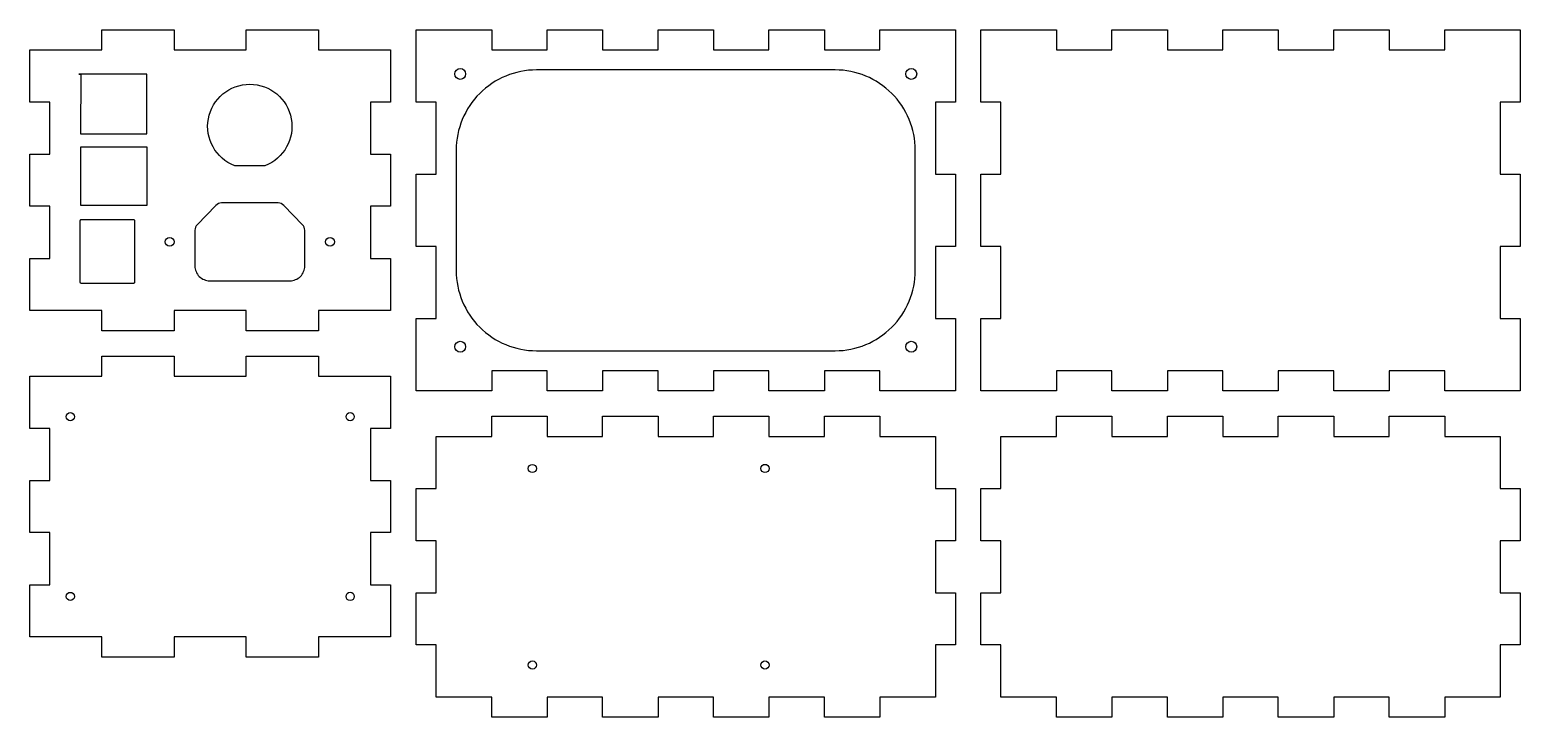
# Model space of a CAD drawing. Header units: millimetres. Extents: x 20 to 392, y -178 to -6.
import ezdxf

# ---------------------------------------------------------------- set-up
doc = ezdxf.new("R2010")
doc.units = ezdxf.units.MM
doc.layers.get('0').update_dxf_attribs({"linetype": 'CONTINUOUS'})

msp = doc.modelspace()

# ---------------------------------------------------------------- linework, layer by layer
for points in [[(104.94, -63.35), (109.94, -63.35), (109.94, -76.35), (91.94, -76.35), (91.94, -81.35), (73.94, -81.35), (73.94, -76.35), (55.94, -76.35), (55.94, -81.35), (37.94, -81.35), (37.94, -76.35), (19.94, -76.35), (19.94, -63.35), (24.94, -63.35), (24.94, -50.35), (19.94, -50.35), (19.94, -37.35), (24.94, -37.35), (24.94, -24.35), (19.94, -24.35), (19.94, -11.35), (37.94, -11.35), (37.94, -6.35), (55.94, -6.35), (55.94, -11.35), (73.94, -11.35), (73.94, -6.35), (91.94, -6.35), (91.94, -11.35), (109.94, -11.35), (109.94, -24.35), (104.94, -24.35), (104.94, -37.35), (109.94, -37.35), (109.94, -50.35), (104.94, -50.35)], [(231.96, -96.35), (231.96, -91.35), (218.13, -91.35), (218.13, -96.35), (204.29, -96.35), (204.29, -91.35), (190.46, -91.35), (190.46, -96.35), (176.63, -96.35), (176.63, -91.35), (162.79, -91.35), (162.79, -96.35), (148.96, -96.35), (148.96, -91.35), (135.13, -91.35), (135.13, -96.35), (116.29, -96.35), (116.29, -78.35), (121.29, -78.35), (121.29, -60.35), (116.29, -60.35), (116.29, -42.35), (121.29, -42.35), (121.29, -24.35), (116.29, -24.35), (116.29, -6.35), (135.13, -6.35), (135.13, -11.35), (148.96, -11.35), (148.96, -6.35), (162.79, -6.35), (162.79, -11.35), (176.63, -11.35), (176.63, -6.35), (190.46, -6.35), (190.46, -11.35), (204.29, -11.35), (204.29, -6.35), (218.13, -6.35), (218.13, -11.35), (231.96, -11.35), (231.96, -6.35), (250.79, -6.35), (250.79, -24.35), (245.79, -24.35), (245.79, -42.35), (250.79, -42.35), (250.79, -60.35), (245.79, -60.35), (245.79, -78.35), (250.79, -78.35), (250.79, -96.35)], [(275.98, -96.35), (257.14, -96.35), (257.14, -78.35), (262.14, -78.35), (262.14, -60.35), (257.14, -60.35), (257.14, -42.35), (262.14, -42.35), (262.14, -24.35), (257.14, -24.35), (257.14, -6.35), (275.98, -6.35), (275.98, -11.35), (289.81, -11.35), (289.81, -6.35), (303.64, -6.35), (303.64, -11.35), (317.48, -11.35), (317.48, -6.35), (331.31, -6.35), (331.31, -11.35), (345.14, -11.35), (345.14, -6.35), (358.98, -6.35), (358.98, -11.35), (372.81, -11.35), (372.81, -6.35), (391.64, -6.35), (391.64, -24.35), (386.64, -24.35), (386.64, -42.35), (391.64, -42.35), (391.64, -60.35), (386.64, -60.35), (386.64, -78.35), (391.64, -78.35), (391.64, -96.35), (372.81, -96.35), (372.81, -91.35), (358.98, -91.35), (358.98, -96.35), (345.14, -96.35), (345.14, -91.35), (331.31, -91.35), (331.31, -96.35), (317.48, -96.35), (317.48, -91.35), (303.64, -91.35), (303.64, -96.35), (289.81, -96.35), (289.81, -91.35), (275.98, -91.35)], [(49.14, -17.4), (47.74, -17.4), (41.93, -17.4), (39.53, -17.4), (32.13, -17.4), (32.63, -17.4), (32.62, -32.3), (39.53, -32.3), (41.93, -32.3), (49.13, -32.3)], [(49.19, -35.61), (32.61, -35.61), (32.61, -50.09), (49.19, -50.09)], [(104.94, -144.7), (109.94, -144.7), (109.94, -157.7), (91.94, -157.7), (91.94, -162.7), (73.94, -162.7), (73.94, -157.7), (55.94, -157.7), (55.94, -162.7), (37.94, -162.7), (37.94, -157.7), (19.94, -157.7), (19.94, -144.7), (24.94, -144.7), (24.94, -131.7), (19.94, -131.7), (19.94, -118.7), (24.94, -118.7), (24.94, -105.7), (19.94, -105.7), (19.94, -92.7), (37.94, -92.7), (37.94, -87.7), (55.94, -87.7), (55.94, -92.7), (73.94, -92.7), (73.94, -87.7), (91.94, -87.7), (91.94, -92.7), (109.94, -92.7), (109.94, -105.7), (104.94, -105.7), (104.94, -118.7), (109.94, -118.7), (109.94, -131.7), (104.94, -131.7)], [(231.96, -107.7), (245.79, -107.7), (245.79, -120.7), (250.79, -120.7), (250.79, -133.7), (245.79, -133.7), (245.79, -146.7), (250.79, -146.7), (250.79, -159.7), (245.79, -159.7), (245.79, -172.7), (231.96, -172.7), (231.96, -177.7), (218.13, -177.7), (218.13, -172.7), (204.29, -172.7), (204.29, -177.7), (190.46, -177.7), (190.46, -172.7), (176.63, -172.7), (176.63, -177.7), (162.79, -177.7), (162.79, -172.7), (148.96, -172.7), (148.96, -177.7), (135.13, -177.7), (135.13, -172.7), (121.29, -172.7), (121.29, -159.7), (116.29, -159.7), (116.29, -146.7), (121.29, -146.7), (121.29, -133.7), (116.29, -133.7), (116.29, -120.7), (121.29, -120.7), (121.29, -107.7), (135.13, -107.7), (135.13, -102.7), (148.96, -102.7), (148.96, -107.7), (162.79, -107.7), (162.79, -102.7), (176.63, -102.7), (176.63, -107.7), (190.46, -107.7), (190.46, -102.7), (204.29, -102.7), (204.29, -107.7), (218.13, -107.7), (218.13, -102.7), (231.96, -102.7)], [(275.98, -172.7), (262.14, -172.7), (262.14, -159.7), (257.14, -159.7), (257.14, -146.7), (262.14, -146.7), (262.14, -133.7), (257.14, -133.7), (257.14, -120.7), (262.14, -120.7), (262.14, -107.7), (275.98, -107.7), (275.98, -102.7), (289.81, -102.7), (289.81, -107.7), (303.64, -107.7), (303.64, -102.7), (317.48, -102.7), (317.48, -107.7), (331.31, -107.7), (331.31, -102.7), (345.14, -102.7), (345.14, -107.7), (358.98, -107.7), (358.98, -102.7), (372.81, -102.7), (372.81, -107.7), (386.64, -107.7), (386.64, -120.7), (391.64, -120.7), (391.64, -133.7), (386.64, -133.7), (386.64, -146.7), (391.64, -146.7), (391.64, -159.7), (386.64, -159.7), (386.64, -172.7), (372.81, -172.7), (372.81, -177.7), (358.98, -177.7), (358.98, -172.7), (345.14, -172.7), (345.14, -177.7), (331.31, -177.7), (331.31, -172.7), (317.48, -172.7), (317.48, -177.7), (303.64, -177.7), (303.64, -172.7), (289.81, -172.7), (289.81, -177.7), (275.98, -177.7)]]:
    msp.add_lwpolyline(points, close=True)
for points in [[(240.79, -66.35), (240.79, -36.35, 0.414214), (220.79, -16.35), (146.29, -16.35, 0.414214), (126.29, -36.35), (126.29, -66.35, 0.414214), (146.29, -86.35), (220.79, -86.35, 0.414214)], [(71.04, -40.24, -5.385165), (78.59, -40.24)], [(87.95, -54.94), (83.3, -50.12, 0.203452), (81.86, -49.51), (67.77, -49.51, 0.203452), (66.33, -50.12), (61.68, -54.94, 0.19438), (61.12, -56.33), (61.12, -65.21, 0.414214), (64.82, -68.91), (84.82, -68.91, 0.414214), (88.52, -65.21), (88.52, -56.33, 0.19438)], [(32.53, -53.85, -0.414214), (32.73, -53.65), (45.83, -53.65, -0.414214), (46.03, -53.85), (46.03, -69.35, -0.414214), (45.83, -69.55), (32.73, -69.55, -0.414214), (32.53, -69.35)]]:
    msp.add_lwpolyline(points, format="xyb", close=True)
for centre, radius in [((127.29, -17.35), 1.35), ((239.79, -17.35), 1.35), ((54.82, -59.21), 1.1), ((94.82, -59.21), 1.1), ((127.29, -85.35), 1.35), ((239.79, -85.35), 1.35), ((30.04, -102.8), 1.02), ((99.84, -102.8), 1.03), ((145.29, -115.7), 1.02), ((203.29, -115.7), 1.03), ((30.04, -147.6), 1.02), ((99.84, -147.6), 1.03), ((145.29, -164.7), 1.03), ((203.29, -164.7), 1.03)]:
    msp.add_circle(centre, radius)

doc.saveas('drawing.dxf')
